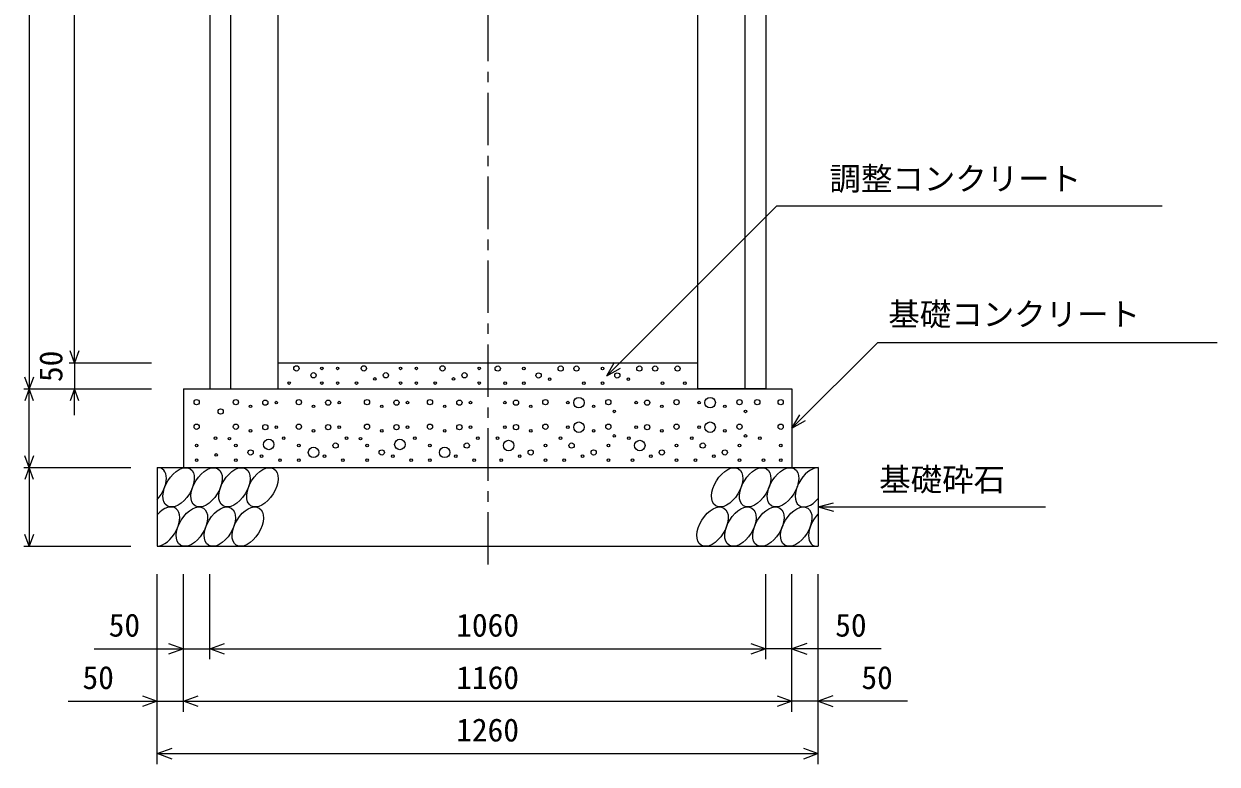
# Model space of a CAD drawing. Units: millimetres, scale not verified. Extents: x -16800 to 16800, y -5940 to 5940.
# Drawn here: x 11116 to 13391, y -2937 to -1525 of the extents above; entities that cross this region are included whole.
import ezdxf
from ezdxf.enums import TextEntityAlignment as Align

# ---------------------------------------------------------------- set-up
doc = ezdxf.new("R2010")
doc.units = ezdxf.units.MM
doc.header["$LTSCALE"] = 20
doc.linetypes.add('CHAIN1', pattern=[8, 5, -1, 1, -1])
for name, color, linetype, lineweight in [('0-0_DIM', 7, 'Continuous', 25), ('0-2_HATCH', 6, 'Continuous', 25), ('0-5_OUTLINE', 3, 'Continuous', 25)]:
    doc.layers.add(name, color=color, linetype=linetype, lineweight=lineweight)
doc.styles.add('ＭＳ ゴシック', font='')
doc.styles.get('ＭＳ ゴシック').set_extended_font_data('MS Gothic')

msp = doc.modelspace()

# ---------------------------------------------------------------- linework, layer by layer
at = {"layer": '0-0_DIM', "linetype": 'CHAIN1'}
msp.add_line((12000, -376.66), (12000, -2571.66), dxfattribs=at)
at = {"layer": '0-0_DIM'}
for p, q in [((11125.8, -411.66), (11125.8, -2221.66)), ((11212.46, -2171.66), (11212.46, -571.66)), ((12226.92, -2196.66), (12551.38, -1872.2)), ((12551.38, -1872.2), (13285.74, -1872.2)), ((12743.65, -2133.01), (12580, -2296.66)), ((12743.65, -2133.01), (13390.53, -2133.01)), ((11202.46, -2171.66), (11359.13, -2171.66)), ((11212.46, -2171.66), (11212.46, -2221.66)), ((12226.92, -2196.66), (12241.92, -2170.68)), ((12226.92, -2196.66), (12252.9, -2181.66)), ((11115.8, -2221.66), (11359.13, -2221.66)), ((11125.8, -2371.66), (11125.8, -2221.66)), ((11212.46, -2271.66), (11212.46, -2221.66)), ((12580, -2296.66), (12595, -2270.68)), ((12580, -2296.66), (12605.98, -2281.66)), ((11115.8, -2371.66), (11320, -2371.66)), ((11125.8, -2371.66), (11125.8, -2521.66)), ((12630, -2446.66), (12658.98, -2438.9)), ((12630, -2446.66), (13063.31, -2446.66)), ((12630, -2446.66), (12658.98, -2454.43)), ((11115.8, -2521.66), (11320, -2521.66)), ((11370, -2937.18), (11370, -2574.83)), ((11420, -2837.18), (11420, -2574.83)), ((11470, -2737.18), (11470, -2574.83)), ((12530, -2737.18), (12530, -2574.83)), ((12580, -2837.18), (12580, -2574.83)), ((12630, -2937.18), (12630, -2574.83)), ((11250, -2717.18), (11470, -2717.18)), ((11470, -2717.18), (12530, -2717.18)), ((12750, -2717.18), (12530, -2717.18)), ((11200, -2817.18), (11420, -2817.18)), ((11420, -2817.18), (12580, -2817.18)), ((12800, -2817.18), (12580, -2817.18)), ((11370, -2917.18), (12630, -2917.18))]:
    msp.add_line(p, q, dxfattribs=at)
for points in [[(11220.67, -2149.11), (11212.46, -2171.66), (11204.26, -2149.11)], [(11134.01, -2199.11), (11125.8, -2221.66), (11117.59, -2199.11)], [(11134.01, -2244.21), (11125.8, -2221.66), (11117.59, -2244.21)], [(11220.67, -2244.21), (11212.46, -2221.66), (11204.26, -2244.21)], [(11134.01, -2349.11), (11125.8, -2371.66), (11117.59, -2349.11)], [(11134.01, -2394.21), (11125.8, -2371.66), (11117.59, -2394.21)], [(11134.01, -2499.11), (11125.8, -2521.66), (11117.59, -2499.11)], [(11391.81, -2706.92), (11420, -2717.18), (11391.81, -2727.44)], [(11498.19, -2727.44), (11470, -2717.18), (11498.19, -2706.92)], [(12501.81, -2706.92), (12530, -2717.18), (12501.81, -2727.44)], [(12608.19, -2706.92), (12580, -2717.18), (12608.19, -2727.44)], [(11341.81, -2806.92), (11370, -2817.18), (11341.81, -2827.44)], [(11448.19, -2827.44), (11420, -2817.18), (11448.19, -2806.92)], [(12551.81, -2806.92), (12580, -2817.18), (12551.81, -2827.44)], [(12658.19, -2806.92), (12630, -2817.18), (12658.19, -2827.44)], [(11398.19, -2927.44), (11370, -2917.18), (11398.19, -2906.92)], [(12601.81, -2906.92), (12630, -2917.18), (12601.81, -2927.44)]]:
    msp.add_lwpolyline(points, dxfattribs=at)
at = {"layer": '0-2_HATCH'}
for centre, radius in [((11635.3, -2182.35), 5), ((11683.97, -2182.35), 2.5), ((11713.97, -2182.35), 2.5), ((11763.88, -2182.35), 5), ((11833.97, -2182.35), 2.5), ((11863.97, -2182.35), 2.5), ((11913.88, -2182.35), 5), ((11983.97, -2182.35), 2.5), ((12019.13, -2182.63), 5), ((12069.04, -2182.63), 2.5), ((12139.13, -2182.63), 5), ((12169.13, -2182.63), 5), ((12219.04, -2182.63), 2.5), ((12289.13, -2182.63), 5), ((12319.13, -2182.63), 5), ((12361.87, -2182.63), 5), ((11668.08, -2195.48), 5), ((11784.9, -2202.49), 2.5), ((11805.93, -2195.48), 5), ((11934.9, -2202.49), 2.5), ((11955.93, -2195.48), 5), ((12097.08, -2195.77), 5), ((12118.11, -2202.77), 2.5), ((12247.08, -2195.77), 5), ((12268.11, -2202.77), 2.5), ((11621.28, -2210.36), 2.5), ((11683.97, -2210.36), 2.5), ((11713.97, -2210.36), 2.5), ((11749.86, -2210.36), 2.5), ((11833.97, -2210.36), 2.5), ((11863.97, -2210.36), 2.5), ((11899.86, -2210.36), 2.5), ((11983.97, -2210.36), 2.5), ((12033.15, -2210.65), 2.5), ((12069.04, -2210.65), 2.5), ((12183.15, -2210.65), 2.5), ((12219.04, -2210.65), 2.5), ((12333.15, -2210.65), 2.5), ((12375.89, -2210.65), 2.5), ((11445.17, -2246.81), 5), ((11519.97, -2246.81), 5), ((11576.04, -2247.68), 5), ((11597.07, -2247.68), 2.5), ((11639.97, -2246.81), 5), ((11696.04, -2247.68), 5), ((11717.07, -2247.68), 2.5), ((11769.97, -2246.81), 5), ((11826.04, -2247.68), 5), ((11847.07, -2247.68), 2.5), ((11889.97, -2246.81), 5), ((11946.04, -2247.68), 5), ((11967.07, -2247.68), 2.5), ((12032.93, -2247.68), 2.5), ((12053.96, -2247.68), 5), ((12110.03, -2246.81), 5), ((12152.93, -2247.68), 2.5), ((12173.96, -2247.68), 10), ((12230.03, -2246.81), 5), ((12282.93, -2247.68), 2.5), ((12303.96, -2247.68), 5), ((12360.03, -2246.81), 5), ((12402.93, -2247.68), 2.5), ((12423.96, -2247.68), 10), ((12480.03, -2246.81), 5), ((12513.9, -2246.81), 5), ((12558.55, -2246.81), 5), ((11490.94, -2264.58), 5), ((11548.01, -2254.69), 2.5), ((11668.01, -2254.69), 2.5), ((11798.01, -2254.69), 2.5), ((11918.01, -2254.69), 2.5), ((12081.99, -2254.69), 2.5), ((12201.99, -2254.69), 2.5), ((12241.37, -2264.38), 2.5), ((12331.99, -2254.69), 2.5), ((12451.99, -2254.69), 2.5), ((12491.37, -2264.38), 2.5), ((11445.17, -2293.61), 5), ((11519.97, -2293.61), 5), ((11576.04, -2294.48), 5), ((11597.07, -2294.48), 2.5), ((11639.97, -2293.61), 5), ((11696.04, -2294.48), 5), ((11717.07, -2294.48), 2.5), ((11769.97, -2293.61), 5), ((11826.04, -2294.48), 5), ((11847.07, -2294.48), 2.5), ((11889.97, -2293.61), 5), ((11946.04, -2294.48), 5), ((11967.07, -2294.48), 2.5), ((12032.93, -2294.48), 2.5), ((12053.96, -2294.48), 5), ((12110.03, -2293.61), 5), ((12152.93, -2294.48), 2.5), ((12173.96, -2294.48), 10), ((12230.03, -2293.61), 5), ((12282.93, -2294.48), 2.5), ((12303.96, -2294.48), 5), ((12360.03, -2293.61), 5), ((12402.93, -2294.48), 2.5), ((12423.96, -2294.48), 10), ((12480.03, -2293.61), 5), ((12558.55, -2293.61), 5), ((11481.09, -2315.5), 2.5), ((11507.55, -2316.4), 2.5), ((11548.01, -2301.49), 2.5), ((11582.58, -2327.5), 10), ((11611.09, -2315.5), 2.5), ((11668.01, -2301.49), 2.5), ((11731.09, -2315.5), 2.5), ((11757.55, -2316.4), 2.5), ((11798.01, -2301.49), 2.5), ((11832.58, -2327.5), 10), ((11861.09, -2315.5), 2.5), ((11918.01, -2301.49), 2.5), ((11981.09, -2315.5), 2.5), ((12018.91, -2315.5), 2.5), ((12039.94, -2329.5), 10), ((12081.99, -2301.49), 2.5), ((12138.91, -2315.5), 2.5), ((12201.99, -2301.49), 2.5), ((12241.37, -2311.18), 2.5), ((12268.91, -2315.5), 2.5), ((12289.94, -2329.5), 10), ((12331.99, -2301.49), 2.5), ((12388.91, -2315.5), 2.5), ((12451.99, -2301.49), 2.5), ((12491.37, -2311.18), 2.5), ((12518.91, -2315.5), 2.5), ((11445.17, -2329.5), 2.5), ((11519.97, -2329.5), 2.5), ((11548.01, -2342.63), 5), ((11639.97, -2329.5), 2.5), ((11668.01, -2342.63), 10), ((11710.06, -2329.5), 5), ((11769.97, -2329.5), 2.5), ((11798.01, -2342.63), 5), ((11889.97, -2329.5), 2.5), ((11918.01, -2342.63), 10), ((11960.06, -2329.5), 5), ((12081.99, -2342.63), 5), ((12110.03, -2329.5), 2.5), ((12159.94, -2329.5), 5), ((12201.99, -2342.63), 5), ((12230.03, -2329.5), 2.5), ((12331.99, -2342.63), 5), ((12360.03, -2329.5), 2.5), ((12409.94, -2329.5), 5), ((12451.99, -2342.63), 5), ((12480.03, -2329.5), 2.5), ((12558.55, -2329.5), 2.5), ((11445.17, -2357.52), 2.5), ((11482.36, -2347.44), 2.5), ((11519.97, -2357.52), 2.5), ((11569.03, -2349.64), 2.5), ((11604.08, -2357.52), 2.5), ((11639.97, -2357.52), 2.5), ((11689.03, -2349.64), 2.5), ((11724.08, -2357.52), 2.5), ((11769.97, -2357.52), 2.5), ((11819.03, -2349.64), 2.5), ((11854.08, -2357.52), 2.5), ((11889.97, -2357.52), 2.5), ((11939.03, -2349.64), 2.5), ((11974.08, -2357.52), 2.5), ((12025.92, -2357.52), 2.5), ((12060.97, -2349.64), 2.5), ((12110.03, -2357.52), 2.5), ((12145.92, -2357.52), 2.5), ((12180.97, -2349.64), 2.5), ((12230.03, -2357.52), 2.5), ((12275.92, -2357.52), 2.5), ((12310.97, -2349.64), 2.5), ((12360.03, -2357.52), 2.5), ((12395.92, -2357.52), 2.5), ((12430.97, -2349.64), 2.5), ((12480.03, -2357.52), 2.5), ((12525.92, -2357.52), 2.5), ((12558.55, -2357.52), 2.5)]:
    msp.add_circle(centre, radius, dxfattribs=at)
for centre, start_param, end_param in [((11357.64, -2409.18), 4.385593, 6.6745444), ((12616.14, -2409.18), 0.3357715, 4.4411806), ((11382.96, -2484.17), 3.5111464, 7.548991), ((12641.46, -2484.17), 1.2110787, 3.5658734)]:
    msp.add_ellipse(centre, major_axis=(21.81, 35.31), ratio=0.5792, start_param=start_param, end_param=end_param, dxfattribs=at)
for centre in [(11410.84, -2409.18), (11464.05, -2409.18), (11517.26, -2409.18), (11570.47, -2409.18), (12456.51, -2409.18), (12509.72, -2409.18), (12562.93, -2409.18), (11436.16, -2484.17), (11489.37, -2484.17), (11542.58, -2484.17), (12428.63, -2484.17), (12481.84, -2484.17), (12535.04, -2484.17), (12588.25, -2484.17)]:
    msp.add_ellipse(centre, major_axis=(21.81, 35.31), ratio=0.5792, dxfattribs=at)
at = {"layer": '0-5_OUTLINE'}
for p, q in [((11470, -444.66), (11470, -2221.66)), ((12530, -444.66), (12530, -2221.66)), ((11510, -671.66), (11510, -2221.66)), ((12490, -671.66), (12490, -2221.66)), ((11600, -771.66), (11600, -2221.66)), ((12400, -771.66), (12400, -2221.66)), ((11600, -2171.66), (12400, -2171.66)), ((11420, -2221.66), (11420, -2371.66)), ((11420, -2221.66), (12580, -2221.66)), ((11470, -2221.66), (11600, -2221.66)), ((12530, -2221.66), (12400, -2221.66)), ((12580, -2221.66), (12580, -2371.66)), ((11370, -2371.66), (11370, -2521.66)), ((11370, -2371.66), (12630, -2371.66)), ((12630, -2371.66), (12630, -2521.66)), ((11370, -2521.66), (12630, -2521.66))]:
    msp.add_line(p, q, dxfattribs=at)

# ---------------------------------------------------------------- texts
at = {"layer": '0-0_DIM', "style": 'ＭＳ ゴシック'}
for s, p in [('調整コンクリート', (12651.38, -1855.77)), ('基礎コンクリート', (12763.65, -2114.27)), ('基礎砕石', (12746.32, -2429.49)), ('50', (11277.56, -2707.18)), ('1060', (11940, -2707.18)), ('50', (12662.44, -2707.18)), ('50', (11227.56, -2807.18)), ('1160', (11940, -2807.18)), ('50', (12712.44, -2807.18)), ('1260', (11940, -2907.18))]:
    msp.add_text(s, height=43.99, dxfattribs=at).set_placement(p, align=Align.BOTTOM_LEFT)
msp.add_text('50', height=43.99, rotation=90, dxfattribs=at).set_placement((11202.46, -2208.34), align=Align.BOTTOM_LEFT)

doc.saveas('drawing.dxf')
